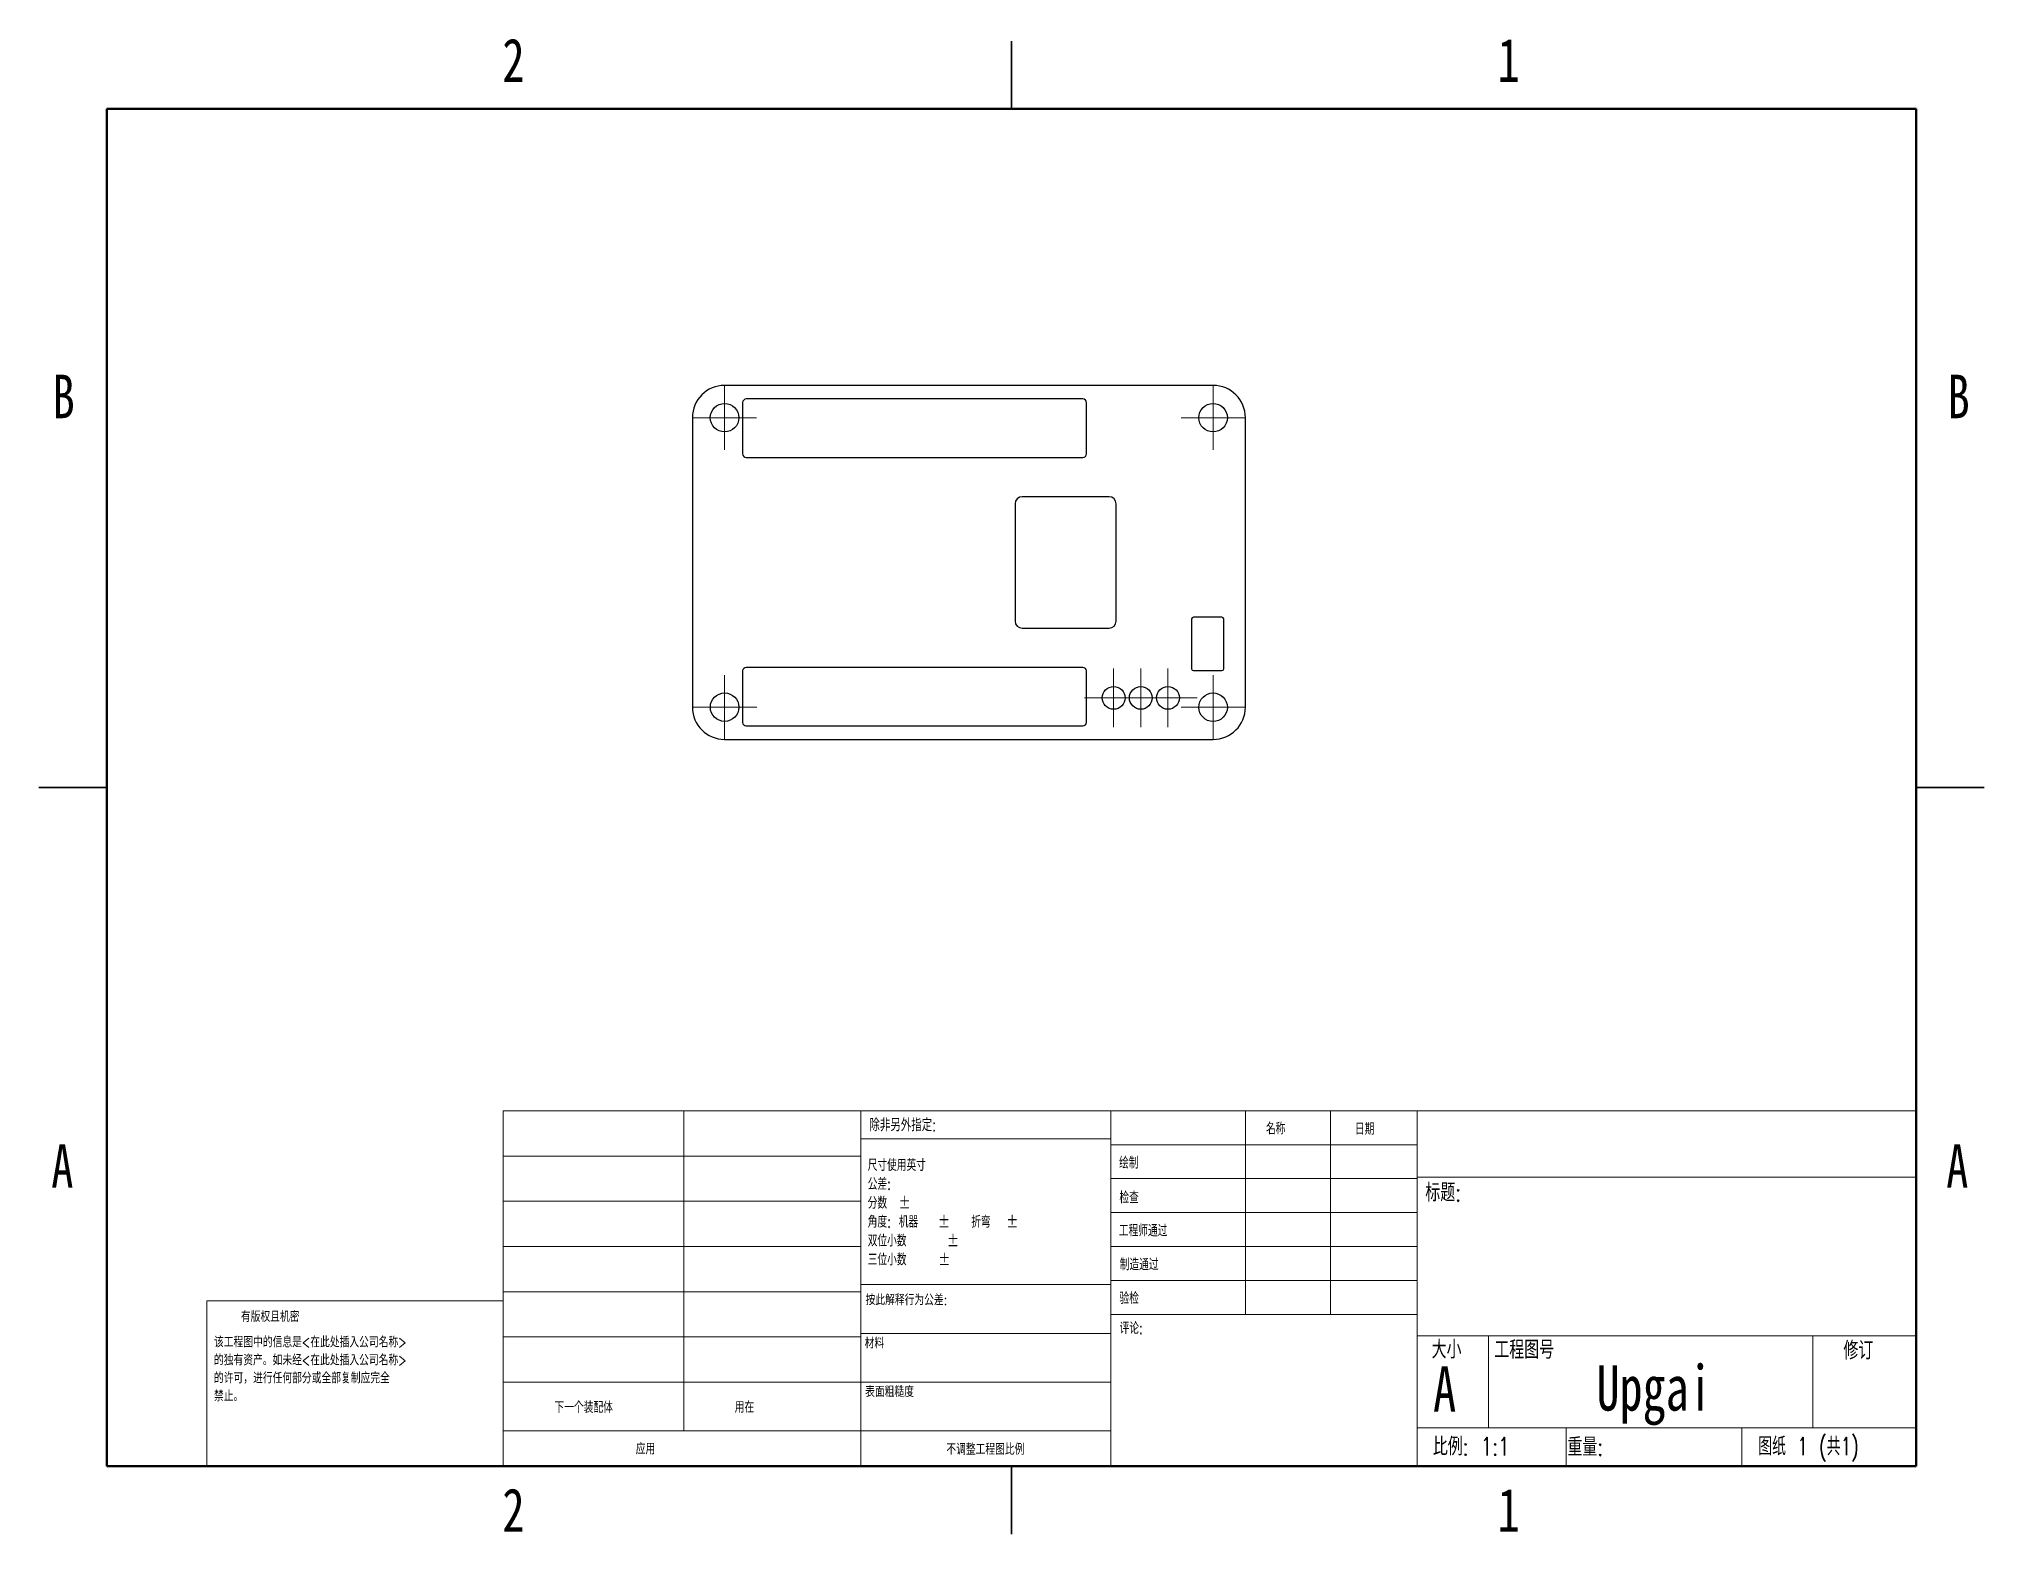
# Model space of a CAD drawing. Header units: millimetres. Extents: x 3 to 276, y 3 to 213.
import ezdxf

# ---------------------------------------------------------------- set-up
doc = ezdxf.new("R2010")
doc.units = ezdxf.units.MM
doc.styles.add('SLDTEXTSTYLE0', font='TXT', dxfattribs={"width": 0.75})
doc.styles.add('SLDTEXTSTYLE1', font='TXT', dxfattribs={"width": 0.75, "bigfont": 'bigfont'})
doc.styles.add('SLDTEXTSTYLE2', font='TXT', dxfattribs={"width": 0.694444, "bigfont": 'bigfont'})

# ---------------------------------------------------------------- blocks, each defined once
blk = doc.blocks.new('SW_NOTE_0')
at = {"color": 0, "linetype": 'Continuous', "lineweight": 0, "char_height": 1.524, "attachment_point": 1, "style": 'SLDTEXTSTYLE1'}
for s, insert in [('该工程图中的信息是<在此处插入公司名称>', (0, 1.96)), ('的独有资产。如未经<在此处插入公司名称>', (0, -0.56)), ('禁止。', (0, -5.61)), ('的许可，进行任何部分或全部复制应完全', (0, -3.08))]:
    blk.add_mtext(s, dxfattribs=dict(at, insert=insert))
blk = doc.blocks.new('SW_NOTE_0_1')
at = {"color": 0, "linetype": 'Continuous', "lineweight": 0, "char_height": 1.651, "attachment_point": 1}
for s, insert, style in [('尺寸使用英寸', (0, 2.13), 'SLDTEXTSTYLE1'), ('公差:', (0, -0.52), 'SLDTEXTSTYLE1'), ('分数', (0, -3.17), 'SLDTEXTSTYLE1'), ('%%p', (4.35, -3.17), 'SLDTEXTSTYLE0'), ('角度: 机器', (0, -5.82), 'SLDTEXTSTYLE1'), ('%%p', (9.86, -5.82), 'SLDTEXTSTYLE0'), ('折弯', (14.53, -5.82), 'SLDTEXTSTYLE1'), ('%%p', (19.44, -5.82), 'SLDTEXTSTYLE0'), ('双位小数', (0, -8.48), 'SLDTEXTSTYLE1'), ('%%p', (11.13, -8.48), 'SLDTEXTSTYLE0'), ('三位小数', (0, -11.13), 'SLDTEXTSTYLE1'), ('%%p', (9.92, -11.13), 'SLDTEXTSTYLE0')]:
    blk.add_mtext(s, dxfattribs=dict(at, insert=insert, style=style))
blk = doc.blocks.new('SW_CENTERMARKSYMBOL_0')
at = {"color": 0, "linetype": 'Continuous', "lineweight": 18}
for p, q in [((0, 2.5), (0, 4.5)), ((-2.5, 0), (-4.5, 0)), ((0, 0), (-2.5, 0)), ((0, 0), (0, 2.5)), ((0, 0), (0, -2.5)), ((0, 0), (2.5, 0)), ((2.5, 0), (4.5, 0)), ((0, -2.5), (0, -4.5))]:
    blk.add_line(p, q, dxfattribs=at)
blk = doc.blocks.new('SW_CENTERMARKSYMBOL_1')
at = {"color": 0, "linetype": 'Continuous', "lineweight": 18}
for p, q in [((0, 2.5), (0, 4.5)), ((-2.5, 0), (-4.5, 0)), ((0, 0), (-2.5, 0)), ((0, 0), (0, 2.5)), ((0, 0), (0, -2.5)), ((0, 0), (2.5, 0)), ((2.5, 0), (4.5, 0)), ((0, -2.5), (0, -4.5))]:
    blk.add_line(p, q, dxfattribs=at)
blk = doc.blocks.new('SW_CENTERMARKSYMBOL_2')
at = {"color": 0, "linetype": 'Continuous', "lineweight": 18}
for p, q in [((0, 2.5), (0, 4.5)), ((-2.5, 0), (-4.5, 0)), ((0, 0), (-2.5, 0)), ((0, 0), (0, 2.5)), ((0, 0), (0, -2.5)), ((0, 0), (2.5, 0)), ((2.5, 0), (4.5, 0)), ((0, -2.5), (0, -4.5))]:
    blk.add_line(p, q, dxfattribs=at)
blk = doc.blocks.new('SW_CENTERMARKSYMBOL_3')
at = {"color": 0, "linetype": 'Continuous', "lineweight": 18}
for p, q in [((0, 2.5), (0, 4.5)), ((-2.5, 0), (-4.5, 0)), ((0, 0), (-2.5, 0)), ((0, 0), (0, 2.5)), ((0, 0), (0, -2.5)), ((0, 0), (2.5, 0)), ((2.5, 0), (4.5, 0)), ((0, -2.5), (0, -4.5))]:
    blk.add_line(p, q, dxfattribs=at)
blk = doc.blocks.new('SW_CENTERMARKSYMBOL_4')
at = {"color": 0, "linetype": 'Continuous', "lineweight": 18}
for p, q in [((0, 2.5), (0, 4.1)), ((-2.5, 0), (-4.1, 0)), ((0, 0), (-2.5, 0)), ((0, 0), (0, 2.5)), ((0, 0), (0, -2.5)), ((0, 0), (2.5, 0)), ((2.5, 0), (4.1, 0)), ((0, -2.5), (0, -4.1))]:
    blk.add_line(p, q, dxfattribs=at)
blk = doc.blocks.new('SW_CENTERMARKSYMBOL_5')
at = {"color": 0, "linetype": 'Continuous', "lineweight": 18}
for p, q in [((0, 2.5), (0, 4.1)), ((-2.5, 0), (-4.1, 0)), ((0, 0), (-2.5, 0)), ((0, 0), (0, 2.5)), ((0, 0), (0, -2.5)), ((0, 0), (2.5, 0)), ((2.5, 0), (4.1, 0)), ((0, -2.5), (0, -4.1))]:
    blk.add_line(p, q, dxfattribs=at)
blk = doc.blocks.new('SW_CENTERMARKSYMBOL_6')
at = {"color": 0, "linetype": 'Continuous', "lineweight": 18}
for p, q in [((0, 2.5), (0, 4.1)), ((-2.5, 0), (-4.1, 0)), ((0, 0), (-2.5, 0)), ((0, 0), (0, 2.5)), ((0, 0), (0, -2.5)), ((0, 0), (2.5, 0)), ((2.5, 0), (4.1, 0)), ((0, -2.5), (0, -4.1))]:
    blk.add_line(p, q, dxfattribs=at)

msp = doc.modelspace()

# ---------------------------------------------------------------- linework, layer by layer
at = {"color": 7, "linetype": 'Continuous', "lineweight": 25}
for p, q in [((139.7, 212.72), (139.7, 203.2)), ((139.7, 203.2), (139.7, 212.72)), ((168, 164.4), (99.43, 164.4)), ((101.96, 162), (101.96, 154.79)), ((149.72, 162.5), (102.46, 162.5)), ((150.22, 154.79), (150.22, 162)), ((94.9, 159.87), (94.9, 119.24)), ((172.53, 119.24), (172.53, 159.87)), ((102.46, 154.29), (149.72, 154.29)), ((140.2, 147.78), (140.2, 131.33)), ((153.4, 148.78), (141.2, 148.78)), ((154.4, 131.33), (154.4, 147.78)), ((164.99, 131.62), (164.99, 124.62)), ((169.24, 131.87), (165.24, 131.87)), ((169.49, 124.62), (169.49, 131.62)), ((141.2, 130.33), (153.4, 130.33)), ((101.96, 124.32), (101.96, 117.11)), ((149.72, 124.82), (102.46, 124.82)), ((150.22, 117.11), (150.22, 124.32)), ((165.24, 124.37), (169.24, 124.37)), ((99.43, 114.71), (168, 114.71)), ((102.46, 116.61), (149.72, 116.61)), ((3.17, 107.95), (12.7, 107.95)), ((12.7, 107.95), (3.17, 107.95)), ((276.23, 107.95), (266.7, 107.95)), ((266.7, 107.95), (276.23, 107.95)), ((139.7, 3.17), (139.7, 12.7)), ((139.7, 12.7), (139.7, 3.17))]:
    msp.add_line(p, q, dxfattribs=at)
at = {"color": 7, "linetype": 'Continuous', "lineweight": 50}
for p, q in [((12.7, 12.7), (12.7, 203.2)), ((12.7, 203.2), (266.7, 203.2)), ((266.7, 203.2), (266.7, 12.7)), ((266.7, 12.7), (12.7, 12.7))]:
    msp.add_line(p, q, dxfattribs=at)
at = {"color": 7, "linetype": 'Continuous', "lineweight": 18}
for p, q in [((68.35, 62.59), (266.7, 62.59)), ((68.35, 12.7), (68.35, 62.59)), ((93.7, 62.59), (93.7, 17.69)), ((118.57, 12.7), (118.57, 62.59)), ((153.66, 62.59), (153.66, 12.7)), ((172.56, 62.59), (172.56, 34.02)), ((184.46, 62.59), (184.46, 34.02)), ((196.63, 62.59), (196.63, 12.7)), ((153.66, 58.67), (118.57, 58.67)), ((153.66, 57.83), (196.63, 57.83)), ((68.35, 56.24), (118.57, 56.24)), ((153.66, 53.07), (196.63, 53.07)), ((196.63, 53.27), (266.7, 53.27)), ((68.35, 49.89), (118.57, 49.89)), ((153.66, 48.31), (196.63, 48.31)), ((68.35, 43.54), (118.57, 43.54)), ((196.63, 43.54), (153.66, 43.54)), ((196.63, 38.78), (153.66, 38.78)), ((26.77, 12.7), (26.77, 35.92)), ((68.35, 35.92), (26.77, 35.92)), ((68.35, 37.19), (118.57, 37.19)), ((118.57, 38.19), (153.66, 38.19)), ((196.63, 34.02), (153.66, 34.02)), ((68.35, 30.84), (118.57, 30.84)), ((118.57, 31.34), (153.66, 31.34)), ((196.63, 30.98), (266.7, 30.98)), ((206.68, 30.98), (206.68, 18.11)), ((252.17, 30.98), (252.17, 18.11)), ((68.35, 24.49), (118.57, 24.49)), ((118.57, 24.48), (153.66, 24.48)), ((68.35, 17.69), (153.66, 17.69)), ((196.63, 18.11), (266.7, 18.11)), ((217.54, 18.11), (217.54, 12.7)), ((242.22, 18.11), (242.22, 12.7))]:
    msp.add_line(p, q, dxfattribs=at)
at = {"color": 7, "linetype": 'Continuous', "lineweight": 25}
for centre, radius in [((99.42, 159.87), 2), ((168, 159.87), 2), ((99.43, 119.24), 2), ((154.04, 120.55), 1.6), ((157.85, 120.55), 1.6), ((161.66, 120.55), 1.6), ((168, 119.23), 2)]:
    msp.add_circle(centre, radius, dxfattribs=at)
for centre, radius, start, end in [((99.43, 159.87), 4.53, 90, 180), ((168, 159.87), 4.53, 0, 90), ((102.46, 162), 0.5, 90, 180), ((149.72, 162), 0.5, 360, 90), ((102.46, 154.79), 0.5, 180, 270), ((149.72, 154.79), 0.5, 270, 0), ((141.2, 147.78), 1, 90, 180), ((153.4, 147.78), 1, 0, 90), ((141.2, 131.33), 1, 180, 270), ((153.4, 131.33), 1, 270, 0), ((165.24, 131.62), 0.25, 90, 180), ((169.24, 131.62), 0.25, 0, 90), ((102.46, 124.32), 0.5, 90, 180), ((149.72, 124.32), 0.5, 0, 90), ((165.24, 124.62), 0.25, 180, 270), ((169.24, 124.62), 0.25, 270, 0), ((99.43, 119.24), 4.53, 180, 270), ((168, 119.24), 4.53, 270, 0), ((102.46, 117.11), 0.5, 180, 270), ((149.72, 117.11), 0.5, 270, 0)]:
    msp.add_arc(centre, radius, start, end, dxfattribs=at)

# ---------------------------------------------------------------- block references
at = {"color": 7, "linetype": 'Continuous', "lineweight": 0}
for name, p in [('SW_CENTERMARKSYMBOL_3', (99.42, 159.87)), ('SW_CENTERMARKSYMBOL_1', (168, 159.87)), ('SW_CENTERMARKSYMBOL_0', (99.43, 119.24)), ('SW_CENTERMARKSYMBOL_4', (154.04, 120.55)), ('SW_CENTERMARKSYMBOL_5', (157.85, 120.55)), ('SW_CENTERMARKSYMBOL_6', (161.66, 120.55)), ('SW_CENTERMARKSYMBOL_2', (168, 119.23)), ('SW_NOTE_0_1', (119.52, 53.67)), ('SW_NOTE_0', (27.75, 28.94))]:
    msp.add_blockref(name, p, dxfattribs=at)

# ---------------------------------------------------------------- texts
for s, insert, char_height, attachment_point, style in [('2', (69.79, 213.1), 6.1, 2, 'SLDTEXTSTYLE0'), ('1', (209.49, 213.1), 6.1, 2, 'SLDTEXTSTYLE0'), ('B', (6.65, 165.9), 6.1, 2, 'SLDTEXTSTYLE0'), ('B', (272.65, 165.9), 6.1, 2, 'SLDTEXTSTYLE0'), ('除非另外指定:', (119.76, 61.5), 1.778, 1, 'SLDTEXTSTYLE1'), ('名称', (175.42, 60.92), 1.651, 1, 'SLDTEXTSTYLE1'), ('日期', (187.91, 60.88), 1.651, 1, 'SLDTEXTSTYLE1'), ('A', (6.46, 57.88), 6.1, 2, 'SLDTEXTSTYLE0'), ('A', (272.46, 57.88), 6.1, 2, 'SLDTEXTSTYLE0'), ('绘制', (154.8, 56.12), 1.651, 1, 'SLDTEXTSTYLE1'), ('标题:', (197.79, 52.39), 2.54, 1, 'SLDTEXTSTYLE1'), ('检查', (154.85, 51.24), 1.651, 1, 'SLDTEXTSTYLE1'), ('工程师通过', (154.78, 46.6), 1.651, 1, 'SLDTEXTSTYLE1'), ('制造通过', (154.9, 41.85), 1.651, 1, 'SLDTEXTSTYLE1'), ('按此解释行为公差:', (119.21, 36.83), 1.524, 1, 'SLDTEXTSTYLE1'), ('验检', (154.86, 37.12), 1.651, 1, 'SLDTEXTSTYLE1'), ('有版权且机密', (31.53, 34.48), 1.524, 1, 'SLDTEXTSTYLE1'), ('评论:', (154.88, 32.91), 1.651, 1, 'SLDTEXTSTYLE1'), ('材料', (119.08, 30.75), 1.524, 1, 'SLDTEXTSTYLE1'), ('大小', (198.68, 30.36), 2.54, 1, 'SLDTEXTSTYLE1'), ('工程图号', (207.48, 30.32), 2.54, 1, 'SLDTEXTSTYLE1'), ('修订', (256.48, 30.22), 2.54, 1, 'SLDTEXTSTYLE1'), ('A', (198.88, 26.72), 6.35, 1, 'SLDTEXTSTYLE0'), ('Upgai', (229.91, 26.87), 6.35, 2, 'SLDTEXTSTYLE0'), ('下一个装配体', (75.54, 21.77), 1.587, 1, 'SLDTEXTSTYLE1'), ('用在', (100.85, 21.8), 1.587, 1, 'SLDTEXTSTYLE1'), ('表面粗糙度', (119.15, 23.94), 1.524, 1, 'SLDTEXTSTYLE1'), ('比例: 1:1', (198.85, 16.76), 2.54, 1, 'SLDTEXTSTYLE1'), ('重量:', (217.74, 16.68), 2.54, 1, 'SLDTEXTSTYLE1'), ('图纸 1 (共1)', (244.53, 16.77), 2.54, 1, 'SLDTEXTSTYLE2'), ('应用', (86.95, 15.95), 1.587, 1, 'SLDTEXTSTYLE1'), ('不调整工程图比例', (136.03, 15.89), 1.587, 2, 'SLDTEXTSTYLE1'), ('2', (69.79, 9.6), 6.1, 2, 'SLDTEXTSTYLE0'), ('1', (209.49, 9.6), 6.1, 2, 'SLDTEXTSTYLE0')]:
    msp.add_mtext(s, dxfattribs=dict(at, insert=insert, char_height=char_height, attachment_point=attachment_point, style=style))

doc.saveas('drawing.dxf')
